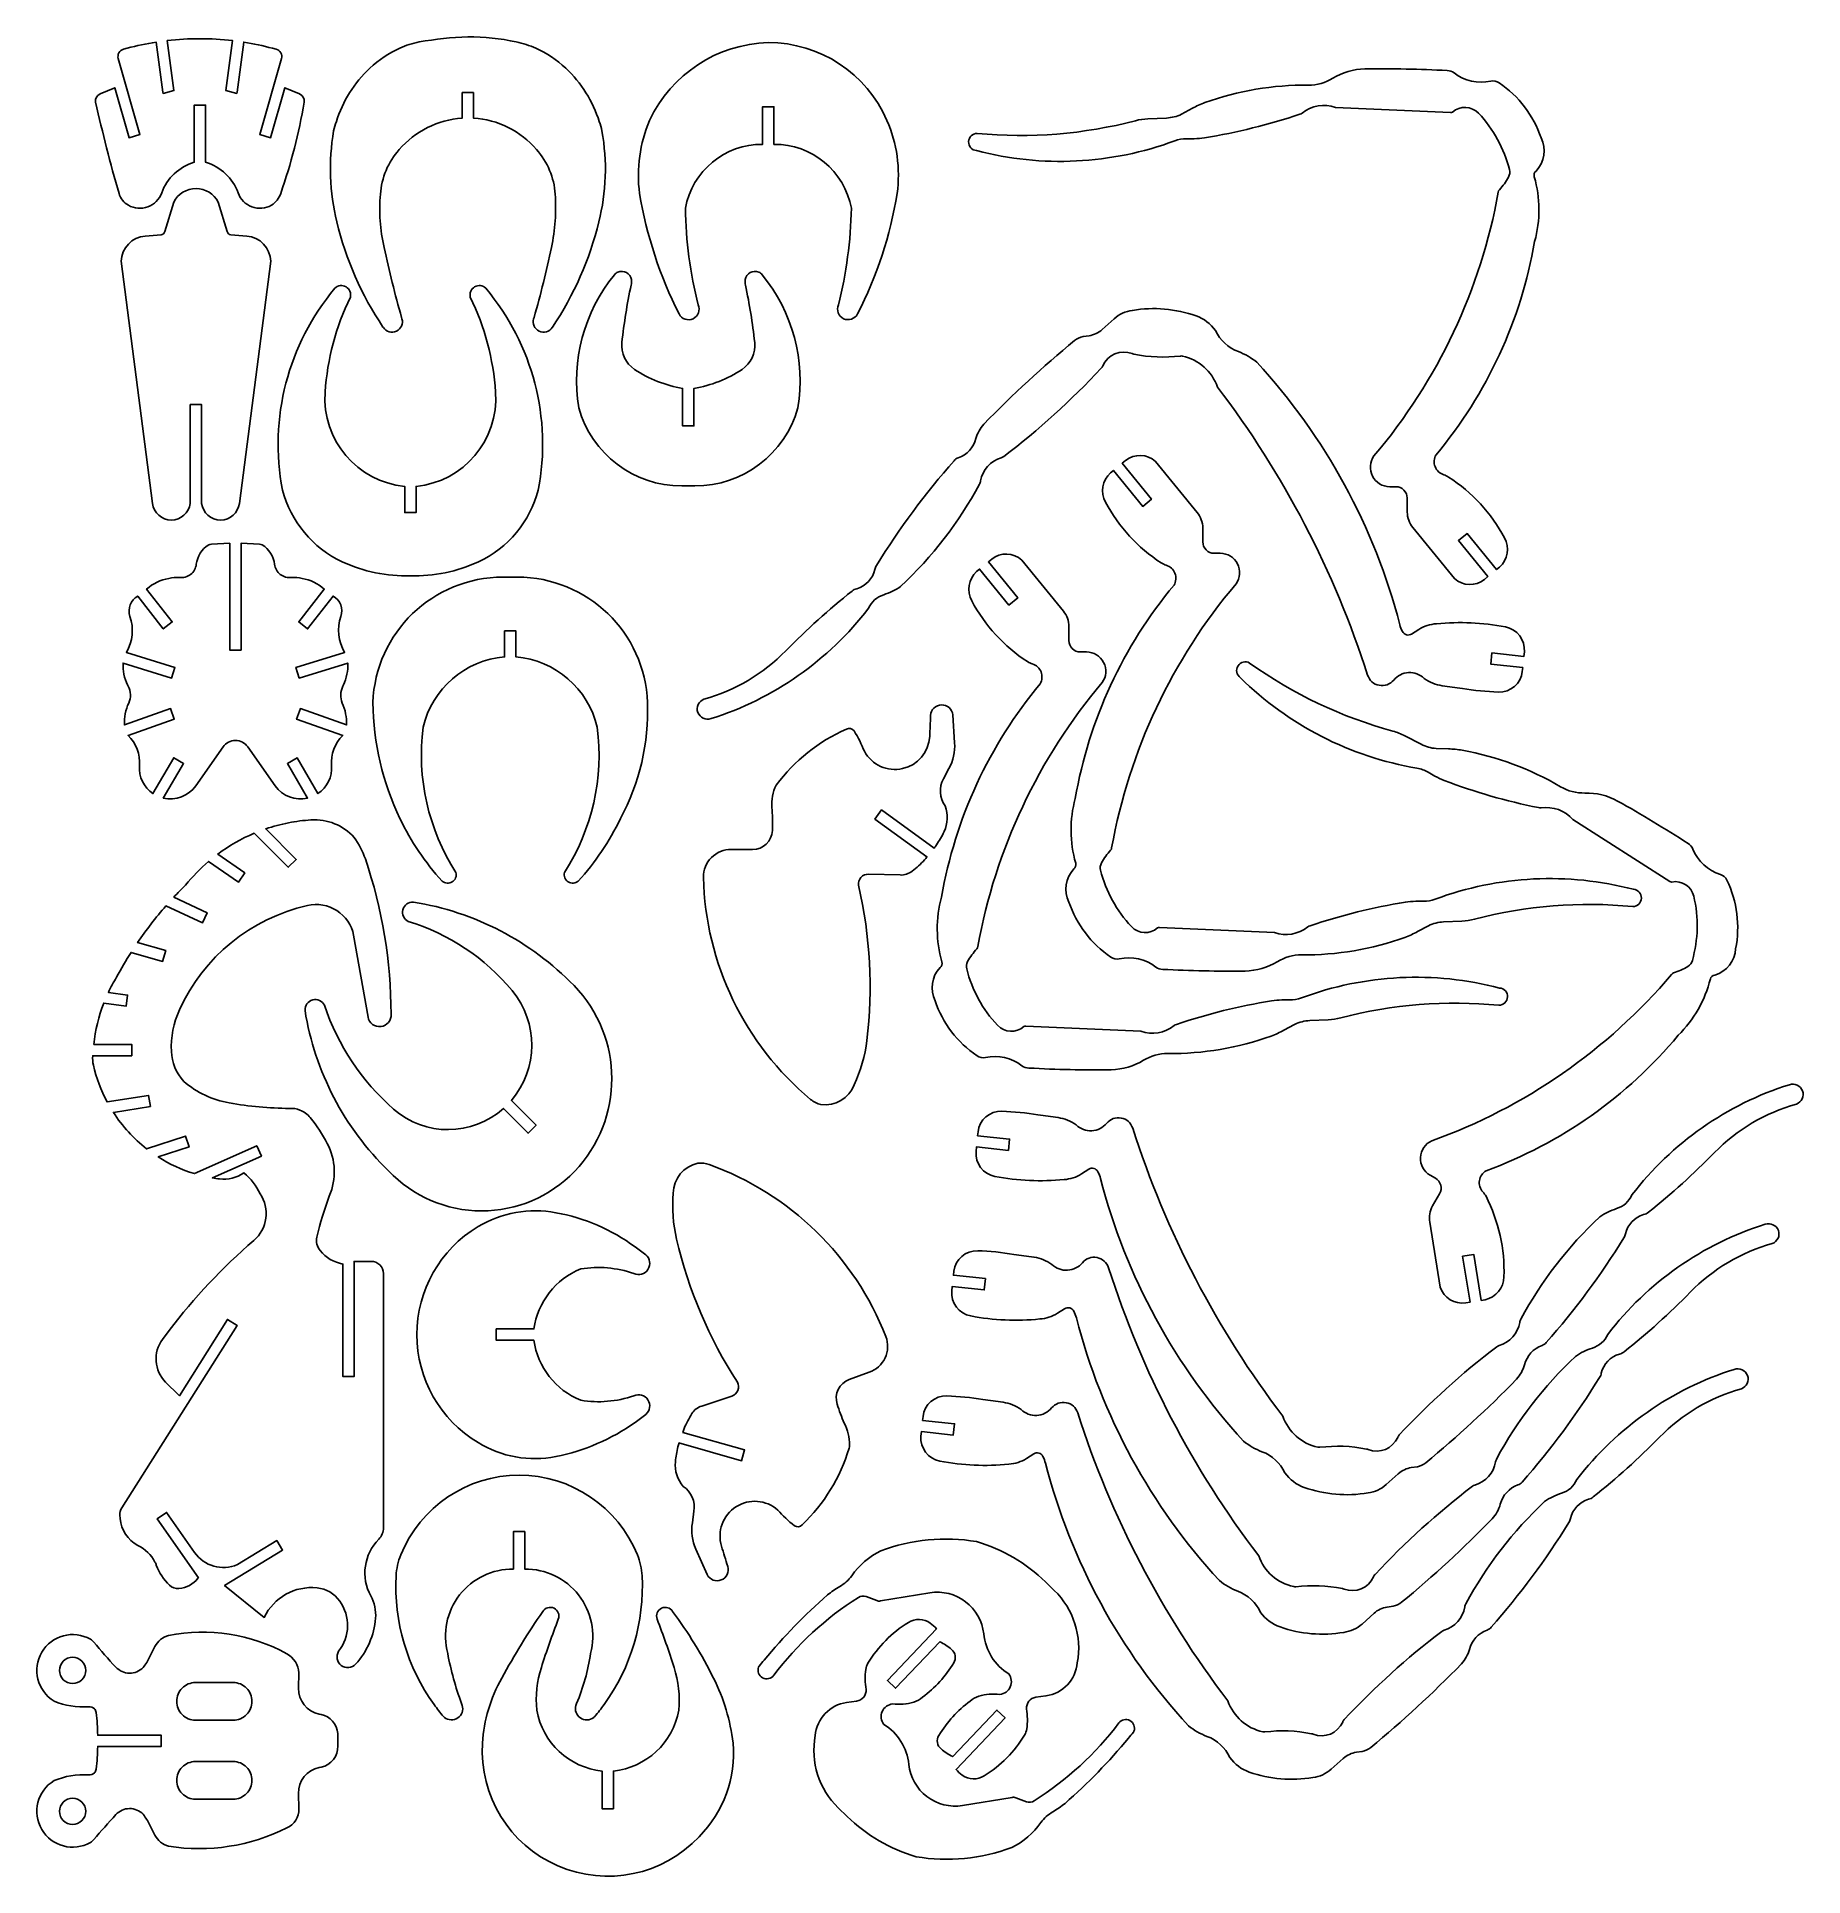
# Model space of a CAD drawing. Extents: x 0 to 237, y 0 to 247.
import ezdxf

# ---------------------------------------------------------------- set-up
doc = ezdxf.new("R2010")
doc.units = 0
doc.layers.add('130_VU3', color=1, linetype='CONTINUOUS')

msp = doc.modelspace()

# ---------------------------------------------------------------- linework, layer by layer
at = {"layer": '130_VU3'}
for points in [[(32.1, 244.91), (31.6, 245.05, 0.026224), (27.74, 245.87), (26.84, 239.18), (26.8, 239), (25.34, 239.38), (26.24, 246.08, 0.05843), (17.48, 246.08), (18.38, 239.38), (16.92, 239), (16.88, 239.18), (15.98, 245.87, 0.028284), (12.12, 245.05), (11.62, 244.91, 0.417901), (10.92, 243.66), (13.83, 233.48), (12.38, 233.06), (10.46, 239.75), (8.49, 238.92, 0.348187), (7.89, 237.82, 0.015215), (11.02, 225.59, 0.195817), (12.27, 224, 0.221271), (14.89, 223.79, 0.221271), (16.74, 225.66, -0.24059), (21.1, 229.76), (21.1, 237.44), (22.62, 237.44), (22.62, 229.76, -0.24059), (26.98, 225.66, 0.221271), (28.83, 223.79, 0.221271), (31.46, 224, 0.169133), (32.7, 225.59, 0.04106), (35.84, 237.82, 0.348186), (35.23, 238.92), (33.26, 239.75), (31.34, 233.06), (29.89, 233.48), (32.8, 243.66, 0.419729), (32.1, 244.91)], [(46.56, 218.34, -0.078434), (46.06, 225.49, -0.162362), (48.55, 231.46, -0.196318), (57.02, 235.7), (57.02, 239.11), (58.53, 239.11), (58.53, 235.7, -0.202484), (66.99, 231.46, -0.166464), (69.49, 225.49, -0.068457), (68.98, 218.34, -0.018994), (66.65, 208.97), (66.59, 208.78, 0.369768), (67.34, 207.13, 0.369768), (69.1, 207.62), (69.14, 207.68, 0.087489), (75.33, 221.77, 0.107635), (75.75, 233.96, 0.051832), (75.39, 235.21, 0.131653), (70.89, 242.39, 0.080315), (66.89, 245.07, 0.04869), (64.27, 245.89, 0.056656), (57.77, 246.59, 0.03667), (51.27, 245.89, 0.062307), (48.65, 245.07, 0.080315), (44.65, 242.39, 0.131652), (40.15, 235.21, 0.05637), (39.79, 233.96, 0.10306), (40.21, 221.77, 0.087945), (46.4, 207.68), (46.45, 207.62, 0.369768), (48.2, 207.13, 0.369768), (48.95, 208.78), (48.9, 208.97, -0.018632), (46.56, 218.34)], [(11.31, 216.5), (15.51, 184.04, 0.376989), (18.04, 181.81, 0.376989), (20.58, 184.04), (20.58, 197.28), (22.09, 197.28), (22.09, 184.04, 0.376989), (24.63, 181.81, 0.376989), (27.16, 184.04), (31.36, 216.5, 0.378765), (28.14, 219.88), (26.02, 220.06, -0.307009), (25.52, 220.47), (24.32, 224.4, 0.282952), (21.34, 226.24, 0.282952), (18.35, 224.4), (17.15, 220.47, -0.307009), (16.65, 220.06), (14.53, 219.88, 0.378765), (11.31, 216.5)], [(32.93, 185.83, 0.222993), (40.95, 176.21, 0.117149), (50.07, 174.34, 0.117149), (59.19, 176.21, 0.222993), (67.22, 185.83, 0.225581), (60.19, 212.87, 0.340133), (58.69, 213.07, 0.340133), (58.11, 211.68, -0.095945), (61.5, 198.95, -0.405515), (50.83, 186.32), (50.83, 182.81), (49.32, 182.81), (49.32, 186.32, -0.405515), (38.64, 198.95, -0.095945), (42.03, 211.68, 0.340134), (41.45, 213.07, 0.340134), (39.95, 212.87, 0.225581), (32.93, 185.83), (32.93, 185.83)], [(12.15, 159.7), (12.23, 159.54, -0.238612), (12.32, 157.27, 0.116044), (11.74, 154.35), (17.93, 156.52), (18.43, 155.09), (12.24, 152.93, -0.221695), (13.76, 148.89, 0.26891), (15.57, 145.13), (18.36, 149.93), (19.67, 149.16), (16.96, 144.52, 0.305474), (21.3, 146.18), (24.98, 151.4, -0.244078), (26.63, 152.26, -0.244078), (28.28, 151.4), (31.95, 146.18, 0.305474), (36.3, 144.52), (33.59, 149.16), (34.9, 149.93), (37.69, 145.13, 0.26891), (39.5, 148.89, -0.221695), (41.02, 152.93), (34.83, 155.09), (35.33, 156.52), (41.52, 154.35, 0.116044), (40.94, 157.27, -0.217461), (41.03, 159.54), (41.11, 159.7, 0.116166), (41.69, 162.62), (35.19, 160.61), (34.74, 162.05), (41.25, 164.06, -0.218293), (40.76, 168.88, 0.36397), (39.72, 171.6), (36.3, 167.22), (35.11, 168.15), (38.54, 172.55, 0.131652), (35.56, 173.99, 0.053166), (34.14, 174.11, -0.417655), (31.87, 175.87, 0.230038), (30.22, 178.47, 0.120328), (29.86, 178.57), (27.39, 178.69), (27.39, 164.37), (25.87, 164.37), (25.87, 178.69), (23.4, 178.57, 0.132927), (23.04, 178.47, 0.228719), (21.38, 175.87, -0.417655), (19.12, 174.11, 0.053166), (17.7, 173.99, 0.131652), (14.72, 172.55), (18.15, 168.15), (16.96, 167.22), (13.54, 171.6, 0.36397), (12.49, 168.88, -0.218293), (12.01, 164.06), (18.51, 162.05), (18.07, 160.61), (11.56, 162.62, 0.116166), (12.15, 159.7)], [(132.99, 108.34, 0.017626), (144.02, 108.12, 0.134769), (148.34, 109.38, -0.140659), (151.6, 110.28, 0.088167), (165.46, 112.63, 0.033155), (167.15, 113.4), (168.6, 114.18, -0.102708), (170.63, 114.7), (173.1, 114.81, 0.053191), (174.77, 115.06, -0.088462), (195.98, 116.76, 0.402178), (197.14, 117.87, 0.402178), (196.08, 119.07, 0.154107), (169.51, 117.75, -0.089085), (167.92, 117.47), (166.89, 117.47, 0.036288), (165.52, 117.35, 0.041213), (152.75, 114.19, 0.134127), (152.44, 114.05, -0.260122), (147.97, 113.27), (132.57, 113.97, 0.199029), (132.3, 113.89, -0.404281), (128.78, 114.07, -0.127834), (124.65, 121.62, -0.18807), (124.77, 122.61, -0.063757), (126, 124.32, 0.176326), (126.14, 124.63, -0.131652), (142.81, 160.01, 0.281012), (143, 162.71, 0.281012), (140.69, 164.12), (139.87, 164.12, -0.414214), (138.35, 165.64), (138.35, 167.53, 0.168823), (137.6, 169.6), (132.03, 176.44, 0.369924), (128, 176.55), (127.55, 176.18), (131.48, 171.36), (130.31, 170.4), (126.38, 175.23), (125.97, 174.89, 0.341359), (125.31, 170.98, 0.126573), (132.8, 162.82, 0.06705), (133.44, 162.52, -0.228346), (134.61, 161.44, -0.228346), (134.49, 159.85, 0.131652), (121.27, 131.25, 0.137726), (121.32, 122.56, -0.304325), (121.08, 121.81, 0.315299), (120.41, 117.36, 0.163691), (126.03, 109.99, 0.218618), (127.16, 109.75, -0.223067), (132.05, 108.65, 0.169472), (132.99, 108.34)], [(45.05, 157.33, 0.109518), (48.68, 141.78, 0.072869), (54.33, 133.4, 0.329761), (55.68, 133.29, 0.329761), (56.18, 134.56, -0.176327), (51.78, 154.03, -0.324425), (62.7, 163.46), (62.7, 166.94), (64.21, 166.94), (64.21, 163.46, -0.324425), (75.13, 154.03, -0.176327), (70.73, 134.56, 0.32976), (71.23, 133.29, 0.32976), (72.58, 133.4, 0.072869), (78.23, 141.78, 0.133274), (81.86, 157.33, 0.40378), (64.42, 174.15), (62.49, 174.15, 0.40378), (45.05, 157.33), (45.05, 157.33)], [(119.68, 152.78, -0.335815), (116.05, 148.48, -0.335815), (110.93, 150.8, 0.043661), (109.56, 153.54, 0.375793), (108.52, 153.78, 0.129154), (99.12, 146.28, 0.079599), (98.91, 145.91, 0.12106), (98.57, 142.89, -0.026692), (98.6, 140.19, -0.401862), (95.93, 137.63), (93.1, 137.63, 0.204914), (90.43, 136.56, 0.204914), (89.36, 133.9, 0.216507), (103.72, 104.14, 0.113714), (105.08, 103.45, 0.356342), (109.56, 106.09, 0.078919), (111.26, 112.03, 0.087489), (110.14, 132.84, -0.219462), (110.47, 133.9, -0.219462), (111.49, 134.33), (115.73, 134.22, 0.179527), (117.33, 134.72, 0.037976), (119, 136.24, 0.06603), (119.31, 136.67), (112.34, 141.71), (113.23, 142.94), (120.29, 137.83, 0.021132), (120.6, 138.26, 0.034343), (121.61, 140.03, 0.204163), (121.76, 143.48, -0.286911), (121.53, 147.12), (122.27, 148.48, 0.141433), (123.03, 151.96), (122.78, 155.7, 0.390263), (121.26, 157.02, 0.394844), (119.81, 155.61, -0.001984), (119.68, 152.78)], [(16.86, 71.97, 0.37208), (17.26, 66.24), (19.02, 64.47), (19.11, 64.42), (25.56, 74.65), (26.84, 73.84), (11.4, 49.38, 0.161943), (11.15, 48.39), (11.19, 47.96, 0.258337), (13.54, 44.34, -0.157487), (15.84, 42.11, -0.031595), (16.02, 41.69, 0.11093), (17.79, 39, 0.219588), (19.06, 38.56, 0.205618), (21.59, 39.94), (21.67, 40), (16.15, 47.91), (17.39, 48.78), (21.14, 43.41, 0.357207), (26.9, 41.78), (32.16, 45), (32.95, 43.71), (25.18, 38.95), (30.48, 34.69, -0.31592), (37.57, 38.66, -0.216408), (40.61, 36.89, -0.331364), (40.46, 30.15, 0.387755), (40.8, 28.26, 0.387755), (42.73, 28.43, 0.167114), (45.41, 34.58, 0.14592), (44.77, 37.57, -0.331281), (45.84, 45.19, 0.197516), (46.46, 46.7), (46.46, 80.78, 0.414214), (44.82, 82.42), (42.54, 82.42), (42.54, 66.97), (41.03, 66.97), (41.03, 82.07, -0.179352), (37.98, 83.86, -0.23184), (37.55, 85.69, -0.034217), (39.21, 91.18, 0.226197), (38.94, 98.23, 0.049145), (36.66, 101.69, 0.128415), (35.27, 102.71, 0.118189), (33.86, 102.92, -0.040313), (25.8, 103.67, -0.1345), (19.7, 106.54, -0.176327), (18.04, 110.57, -0.117883), (19.12, 116.15, -0.233896), (36.28, 130.13, -0.201788), (40.22, 129.44, -0.201788), (42.47, 126.14), (44.4, 115.18, 0.399795), (46.13, 113.9, 0.399795), (47.49, 115.56, 0.081387), (44.04, 136.37, 0.076698), (42.54, 139.25, 0.231179), (36.75, 141.61, 0.031143), (33.75, 141.22, 0.033835), (30.69, 140.4), (34.77, 136.32), (33.7, 135.25), (29.14, 139.81, 0.060163), (24.26, 137.03), (27.88, 134.49), (27.02, 133.25), (23.03, 136.04, 0.047456), (19.94, 132.86, 0.011064), (18.37, 131.25), (22.83, 129.17), (22.19, 127.8), (17.31, 130.08, 0.03064), (13.51, 125.16), (17.28, 124.08), (16.86, 122.63), (12.64, 123.84, 0.018994), (10.7, 120.51, 0.027959), (9.59, 118.48), (12.17, 118.12), (11.96, 116.62), (8.97, 117.04, 0.0692), (7.66, 111.51), (12.73, 111.51), (12.73, 109.99), (7.49, 109.99, 0.074214), (7.59, 108.72, 0.066472), (9.43, 103.8), (14.99, 104.68), (15.23, 103.19), (10.26, 102.4, 0.084062), (14.72, 97.51), (19.95, 99.21), (20.42, 97.77), (16.28, 96.42, 0.067475), (21.12, 94.19), (29.49, 97.92), (30.1, 96.53), (23.54, 93.61, 0.012152), (24.49, 93.47, 0.184601), (27.76, 94.28, -0.118498), (29.92, 91.5, -0.38294), (29.08, 85.21, 0.054367), (17.75, 73.15), (16.86, 71.97)], [(35.95, 116.07, 0.161701), (47.16, 94.54, 0.204711), (59.6, 89.19, 0.204711), (72.07, 94.48, 0.404026), (72.01, 119.39, 0.161701), (50.48, 130.59, 0.358234), (49.07, 129.57, 0.358234), (49.8, 127.99, -0.146363), (63.7, 118.73, -0.36397), (63.62, 104), (66.93, 100.68), (65.86, 99.61), (62.55, 102.93, -0.380401), (47.82, 102.84, -0.131652), (38.55, 116.75, 0.358234), (36.98, 117.48, 0.358234), (35.95, 116.07), (35.95, 116.07)], [(146.9, 100.27, 0.273764), (145.35, 101.64, 0.273764), (143.41, 100.95, -0.207799), (141.41, 99.94, -0.207799), (139.31, 100.71, 0.12059), (136.9, 101.7, 0.009784), (134.2, 102.05, 0.037307), (129.36, 102.54, 0.395739), (126.17, 99.79), (126.11, 99.26), (130.39, 98.81), (130.23, 97.3), (125.95, 97.76), (125.89, 97.17, 0.385754), (128.43, 93.81, 0.07142), (137.69, 93.39, 0.125182), (140.04, 94.16), (141.01, 94.78, -0.211355), (141.7, 94.88, -0.211355), (142.24, 94.44, -0.053946), (142.58, 93.54, 0.123631), (161.75, 58.33, 0.083405), (164.22, 56.91, -0.198146), (167.29, 54.07, 0.150427), (169.89, 52.11, 0.126897), (178.44, 51.39, 0.151148), (180.88, 52.5), (182.49, 53.95, -0.149472), (184.24, 54.78), (185.05, 54.89, 0.118986), (186.18, 55.42, 0.026898), (198.34, 66.63, 0.111178), (199.42, 68.56, -0.25164), (201.77, 71.15, 0.125472), (202.33, 71.53, 0.042086), (212.72, 85.57, 0.131652), (212.94, 86.13, -0.264718), (215.37, 88.7, 0.131653), (216.01, 89.01, 0.031512), (224.87, 97, -0.131652), (235.86, 103.51, 0.414214), (236.68, 105.28, 0.389149), (234.91, 106.11, 0.153915), (213.81, 91.33, -0.21594), (211.76, 89.5, 0.075548), (209.49, 88.39, 0.079712), (198.92, 74.69, 0.043661), (198.77, 74.25, -0.289789), (196, 71.14, 0.131652), (195.68, 70.97, 0.042678), (182.62, 59.15, 0.131652), (182.42, 58.83, -0.399625), (178.47, 57.19, 0.039573), (178.24, 57.26, 0.080143), (171.99, 57.5, -0.083421), (171.71, 57.52, -0.261449), (167.02, 61.66, -0.085425), (146.9, 100.27)], [(91.78, 44.24, -0.335815), (93.71, 49.52, -0.335815), (99.32, 49.09, 0.043661), (101.54, 46.98, 0.375793), (102.6, 47.11, 0.129154), (108.87, 57.37, 0.079599), (108.94, 57.79, 0.12106), (108.23, 60.75, -0.026692), (107.28, 63.28, -0.401862), (108.91, 66.6), (111.57, 67.57, 0.204914), (113.71, 69.48, 0.204914), (113.8, 72.35, 0.216507), (90.14, 95.4, 0.113714), (88.62, 95.58, 0.356342), (85.32, 91.57, 0.078919), (85.75, 85.41, 0.087489), (93.92, 66.23, -0.219462), (93.97, 65.13, -0.219462), (93.16, 64.37), (89.14, 63.03, 0.179527), (87.81, 62.01, 0.037976), (86.76, 60.02, 0.06603), (86.61, 59.5), (94.88, 57.14), (94.47, 55.69), (86.08, 58.08, 0.021132), (85.94, 57.57, 0.034343), (85.6, 55.56, 0.204163), (86.64, 52.26, -0.286911), (88.09, 48.92), (87.87, 47.39, 0.141433), (88.34, 43.86), (89.86, 40.43, 0.390265), (91.74, 39.71, 0.394842), (92.62, 41.53, -0.001984), (91.78, 44.24)], [(59.15, 58.13, 0.188867), (69.59, 56.26, 0.106043), (80.19, 60.84, 0.00687), (81.63, 61.9, 0.37432), (81.92, 63.86, 0.37432), (80.02, 64.41, -0.124888), (72.91, 63.8, -0.267407), (66.63, 71.85), (61.59, 71.85), (61.59, 73.36), (66.63, 73.36, -0.267407), (72.91, 81.41, -0.124888), (80.02, 80.8, 0.37432), (81.92, 81.35, 0.37432), (81.63, 83.31, 0.00687), (80.19, 84.37, 0.113503), (69.59, 88.95, 0.182811), (59.15, 87.08, 0.264005), (50.94, 72.6, 0.264005), (59.15, 58.13)], [(143.66, 81.57, 0.273764), (142.11, 82.94, 0.273764), (140.16, 82.25, -0.207799), (138.17, 81.24, -0.207799), (136.07, 82.01, 0.12059), (133.66, 83, 0.009784), (130.96, 83.35, 0.037308), (126.12, 83.84, 0.395739), (122.93, 81.09), (122.87, 80.57), (127.15, 80.11), (126.99, 78.6), (122.71, 79.06), (122.65, 78.48, 0.385754), (125.19, 75.11, 0.07142), (134.44, 74.7, 0.125182), (136.8, 75.46), (137.77, 76.08, -0.211355), (138.46, 76.18, -0.211355), (139, 75.74, -0.053946), (139.34, 74.84, 0.123631), (158.51, 39.64, 0.083405), (160.98, 38.21, -0.198146), (164.04, 35.37, 0.150427), (166.65, 33.41, 0.126896), (175.19, 32.69, 0.151148), (177.64, 33.81), (179.25, 35.25, -0.149472), (181, 36.08), (181.8, 36.2, 0.118986), (182.94, 36.72, 0.026898), (195.09, 47.93, 0.111178), (196.17, 49.87, -0.25164), (198.53, 52.45, 0.125472), (199.09, 52.83, 0.042086), (209.48, 66.87, 0.131652), (209.69, 67.44, -0.264718), (212.13, 70, 0.131653), (212.77, 70.31, 0.031512), (221.63, 78.3, -0.131652), (232.61, 84.81, 0.414214), (233.44, 86.58, 0.389149), (231.67, 87.41, 0.153915), (210.56, 72.63, -0.21594), (208.52, 70.8, 0.075548), (206.25, 69.69, 0.079712), (195.68, 55.99, 0.043661), (195.53, 55.55, -0.289789), (192.76, 52.44, 0.131652), (192.44, 52.28, 0.042678), (179.38, 40.45, 0.131652), (179.17, 40.13, -0.399625), (175.23, 38.49, 0.039573), (175, 38.56, 0.080143), (168.75, 38.8, -0.083421), (168.47, 38.82, -0.261449), (163.78, 42.96, -0.085425), (143.66, 81.57)], [(139.52, 62.11, 0.273764), (137.98, 63.48, 0.273764), (136.03, 62.79, -0.207799), (134.03, 61.78, -0.207799), (131.93, 62.55, 0.12059), (129.52, 63.54, 0.009784), (126.82, 63.89, 0.037307), (121.99, 64.38, 0.395739), (118.79, 61.63), (118.74, 61.1), (123.01, 60.65), (122.85, 59.14), (118.57, 59.6), (118.51, 59.01, 0.385754), (121.05, 55.65, 0.07142), (130.31, 55.23, 0.125182), (132.66, 56), (133.64, 56.62, -0.211355), (134.32, 56.72, -0.211355), (134.86, 56.28, -0.053946), (135.2, 55.38, 0.123631), (154.37, 20.17, 0.083405), (156.85, 18.75, -0.198146), (159.91, 15.91, 0.150427), (162.52, 13.95, 0.126897), (171.06, 13.23, 0.151148), (173.5, 14.34), (175.12, 15.79, -0.149472), (176.87, 16.62), (177.67, 16.73, 0.118986), (178.81, 17.26, 0.026898), (190.96, 28.47, 0.111178), (192.04, 30.4, -0.25164), (194.4, 32.99, 0.125472), (194.95, 33.37, 0.042086), (205.34, 47.41, 0.131652), (205.56, 47.97, -0.264718), (207.99, 50.54, 0.131652), (208.63, 50.85, 0.031512), (217.49, 58.84, -0.131652), (228.48, 65.35, 0.414214), (229.31, 67.12, 0.389149), (227.53, 67.95, 0.153915), (206.43, 53.17, -0.21594), (204.38, 51.34, 0.075548), (202.11, 50.23, 0.079712), (191.55, 36.53, 0.043661), (191.39, 36.09, -0.289789), (188.62, 32.98, 0.131652), (188.31, 32.81, 0.042678), (175.25, 20.99, 0.131652), (175.04, 20.67, -0.399625), (171.1, 19.03, 0.039573), (170.86, 19.1, 0.080143), (164.62, 19.34, -0.083421), (164.34, 19.36, -0.261449), (159.65, 23.5, -0.085425), (139.52, 62.11)], [(69.9, 34.47, 0.390445), (69.33, 35.93, 0.390445), (67.83, 35.48, 0.02872), (62.34, 26.56, 0.115218), (59.73, 17.85, 0.315906), (69.85, 1.38, 0.315906), (88.78, 5.3, 0.220221), (93.32, 17.85, 0.087241), (90.71, 26.56, 0.043661), (85.23, 35.48, 0.390444), (83.73, 35.93, 0.38736), (83.15, 34.47, -0.014297), (85.42, 27.98, -0.099859), (86.05, 22.25, -0.333264), (77.28, 14.09), (77.28, 9.04), (75.77, 9.04), (75.77, 14.09, -0.333264), (67.01, 22.25, -0.099859), (67.63, 27.98, -0.014297), (69.9, 34.47)], [(7.63, 4.9, -0.009721), (10.6, 8.26, -0.206564), (12.42, 9.07, -0.206564), (14.25, 8.3, -0.04399), (15.12, 6.92), (15.84, 5.51, 0.211319), (17.66, 4.02, 0.156302), (33.52, 6.47, 0.30073), (35.13, 9.04), (35.09, 11.08, -0.373191), (37.87, 14.58), (38.1, 14.62, 0.377724), (40.33, 17.47), (40.33, 19.14, 0.344698), (38.1, 21.67), (37.87, 21.71, -0.361526), (35.09, 25.21), (35.13, 27.25, 0.258459), (33.52, 29.82, 0.176327), (17.66, 32.27, 0.211319), (15.84, 30.78), (15.12, 29.37, -0.065544), (14.25, 27.99, -0.206564), (12.42, 27.22, -0.206564), (10.6, 28.03, -0.019783), (7.63, 31.39, 0.0916), (7.19, 31.76, 0.410956), (0.66, 30.03, 0.410956), (2.32, 23.48, 0.119798), (6.93, 22.71, -0.193858), (7.75, 22.45, -0.1333), (7.96, 21.93, -0.022773), (8.17, 18.9), (16.68, 18.9), (16.68, 17.39), (8.17, 17.39, -0.022773), (7.96, 14.36, -0.133301), (7.75, 13.84, -0.193858), (6.93, 13.58, 0.119798), (2.32, 12.81, 0.410956), (0.66, 6.26, 0.410956), (7.19, 4.53, 0.0916), (7.63, 4.9)], [(108.6, 8.02, 0.120806), (117.85, 2.61, 0.131652), (130.68, 3.85, 0.131653), (134.57, 7.2, -0.092188), (136.19, 8.64, 0.028209), (137.83, 9.76, 0.038561), (146.32, 18.49, 0.006319), (146.98, 19.3, 0.091635), (147.06, 19.44, 0.370705), (146.52, 20.86, 0.370705), (145.03, 20.54, -0.090313), (133.69, 10.1, -0.233674), (132.65, 9.99), (131.24, 10.52, 0.12994), (130.72, 10.57), (124.1, 9.48, -0.206336), (119.31, 10.68, -0.206336), (116.89, 14.99, 0.230423), (113.53, 20.36, -0.272423), (113.32, 22.08, -0.272423), (114.72, 23.1, 0.108366), (117.54, 23.34, 0.099476), (118.72, 23.99, 0.093429), (122.91, 28.59, 0.375149), (122.6, 30.41, 0.053014), (121.05, 31.44), (115.12, 25.2), (114.02, 26.24), (120.59, 33.15, 0.062766), (119.76, 33.93, 0.305603), (116.82, 34.02, 0.120117), (111.41, 28.54, 0.10123), (111.12, 27.72, 0.074436), (111.16, 25.05, -0.392353), (109.89, 23.48), (108.55, 23.29, 0.347149), (104.34, 18.86, 0.251467), (107.43, 9.16), (108.6, 8.02)], [(4.8, 29.35, -0.414214), (6.57, 27.59, -0.414214), (4.8, 25.83, -0.414214), (3.04, 27.59, -0.414214), (4.8, 29.35)], [(21.27, 20.92), (26.32, 20.92, 0.414214), (28.84, 23.44, 0.414214), (26.32, 25.96), (21.27, 25.96, 0.414214), (18.75, 23.44, 0.414214), (21.27, 20.92)], [(26.32, 10.33, 0.414214), (28.84, 12.85, 0.414214), (26.32, 15.37), (21.27, 15.37, 0.414214), (18.75, 12.85, 0.414214), (21.27, 10.33), (26.32, 10.33)], [(4.8, 10.46, -0.414214), (6.57, 8.7, -0.414214), (4.8, 6.93, -0.414214), (3.04, 8.7, -0.414214), (4.8, 10.46)]]:
    msp.add_lwpolyline(points, format="xyb", close=True, dxfattribs=at)
for points in [[(86.93, 223.61, -0.36397), (97.29, 232.17), (97.29, 237.21), (98.81, 237.21), (98.81, 232.17, -0.36397), (109.18, 223.61, -0.057249), (107.45, 210.64, 0.406402), (108.14, 208.79, 0.382957), (110.01, 209.43, 0.077653), (115.32, 225.59, 0.136544), (113.96, 235.37, 0.298885), (98.05, 245.81, 0.283517), (82.14, 235.37, 0.132572), (80.79, 225.59, 0.075422), (86.09, 209.43, 0.406402), (87.96, 208.79, 0.406402), (88.65, 210.64, -0.057249), (86.93, 223.61)], [(178.02, 242.28, 0.134769), (173.7, 241.02, -0.140659), (170.44, 240.11, 0.088167), (156.58, 237.77, 0.033155), (154.89, 237), (153.44, 236.21, -0.102708), (151.41, 235.7), (148.94, 235.59, 0.053191), (147.27, 235.34, -0.088462), (126.06, 233.64, 0.402177), (124.9, 232.53, 0.402177), (125.96, 231.33, 0.154107), (152.53, 232.64, -0.089085), (154.12, 232.93), (155.15, 232.93, 0.036288), (156.52, 233.05, 0.041213), (169.29, 236.21, 0.134127), (169.6, 236.35, -0.260122), (174.07, 237.13), (189.47, 236.42, 0.199029), (189.74, 236.5, -0.404281), (193.26, 236.33, -0.127834), (197.39, 228.78, -0.18807), (197.27, 227.79, -0.063757), (196.04, 226.08, 0.176327), (195.9, 225.76, -0.131652), (179.23, 190.39, 0.281012), (179.04, 187.69, 0.281012), (181.35, 186.27), (182.17, 186.27, -0.414214), (183.69, 184.76), (183.69, 182.86, 0.168823), (184.44, 180.8), (190.01, 173.95, 0.369924), (194.04, 173.85), (194.49, 174.22), (190.56, 179.04), (191.73, 179.99), (195.66, 175.17), (196.07, 175.5, 0.341359), (196.73, 179.42, 0.126573), (189.24, 187.57, 0.06705), (188.6, 187.87, -0.228345), (187.43, 188.96, -0.228345), (187.55, 190.55, 0.131652), (200.77, 219.15, 0.137726), (200.72, 227.83, -0.304326), (200.96, 228.58, 0.315299), (201.63, 233.04, 0.163692), (196.01, 240.41, 0.218617), (194.88, 240.65, -0.223067), (189.99, 241.74, 0.169473), (189.05, 242.06, 0.017626), (178.02, 242.28)], [(79.66, 213.3, 0.06856), (79.72, 214.04, 0.219541), (79.03, 214.97, 0.219541), (77.88, 215.05, 0.096534), (77.43, 214.68, 0.216261), (72.64, 196.84, 0.336112), (86.45, 186.37), (88.2, 186.37, 0.336112), (102.02, 196.84, 0.216261), (97.22, 214.68, 0.096534), (96.77, 215.05, 0.219541), (95.62, 214.97, 0.219541), (94.94, 214.04, 0.06856), (94.99, 213.3, -0.025879), (96.23, 205.61, -0.279394), (94.54, 202, -0.10716), (88.08, 199.46), (88.08, 194.42), (86.57, 194.42), (86.57, 199.46, -0.10716), (80.12, 202, -0.279395), (78.43, 205.61, -0.025879), (79.66, 213.3)], [(122.95, 189.76, 0.042086), (112.56, 175.72, 0.131652), (112.35, 175.16, -0.264718), (109.91, 172.59, 0.131653), (109.27, 172.28, 0.031512), (100.41, 164.29, -0.131652), (89.43, 157.78, 0.414213), (88.6, 156.01, 0.389149), (90.37, 155.18, 0.153915), (111.48, 169.97, -0.215941), (113.52, 171.79, 0.075548), (115.79, 172.9, 0.079712), (126.36, 186.6, 0.043661), (126.51, 187.04, -0.289789), (129.28, 190.15, 0.131652), (129.6, 190.32, 0.042678), (142.66, 202.15, 0.131652), (142.87, 202.46, -0.399625), (146.81, 204.11, 0.039573), (147.04, 204.04, 0.080143), (153.29, 203.79, -0.083421), (153.57, 203.78, -0.261449), (158.26, 199.63, -0.085426), (178.38, 161.02, 0.273764), (179.93, 159.65, 0.273764), (181.88, 160.35, -0.207799), (183.87, 161.35, -0.207799), (185.97, 160.58, 0.12059), (188.38, 159.59, 0.009784), (191.08, 159.24, 0.037307), (195.92, 158.75, 0.39574), (199.11, 161.5), (199.17, 162.03), (194.89, 162.49), (195.05, 163.99), (199.33, 163.53), (199.39, 164.12, 0.385754), (196.85, 167.48, 0.07142), (187.6, 167.9, 0.125182), (185.24, 167.13), (184.27, 166.52, -0.211355), (183.58, 166.42, -0.211355), (183.04, 166.86, -0.053946), (182.7, 167.76, 0.123631), (163.53, 202.96, 0.083404), (161.06, 204.38, -0.198146), (158, 207.22, 0.150427), (155.39, 209.18, 0.126897), (146.85, 209.91, 0.151148), (144.4, 208.79), (142.79, 207.35, -0.149472), (141.04, 206.52), (140.24, 206.4, 0.118985), (139.1, 205.88, 0.026899), (126.95, 194.66, 0.111177), (125.87, 192.73, -0.25164), (123.51, 190.15, 0.131652), (122.95, 189.76)], [(150.92, 121.57, 0.017626), (161.95, 121.35, 0.134769), (166.28, 122.6, -0.140659), (169.54, 123.51, 0.088167), (183.39, 125.86, 0.033155), (185.08, 126.63), (186.54, 127.41, -0.102708), (188.57, 127.93), (191.03, 128.04, 0.053191), (192.71, 128.29, -0.088462), (213.92, 129.99, 0.402177), (215.08, 131.1, 0.402177), (214.01, 132.3, 0.154107), (187.44, 130.98, -0.089085), (185.86, 130.7), (184.83, 130.7, 0.036288), (183.45, 130.58, 0.041213), (170.69, 127.42, 0.134127), (170.37, 127.28, -0.260122), (165.9, 126.5), (150.5, 127.2, 0.199029), (150.24, 127.12, -0.404281), (146.72, 127.3, -0.127834), (142.58, 134.85, -0.18807), (142.71, 135.84, -0.063757), (143.94, 137.55, 0.176326), (144.07, 137.86, -0.131652), (160.74, 173.24, 0.281012), (160.94, 175.94, 0.281012), (158.63, 177.35), (157.81, 177.35, -0.414214), (156.29, 178.87), (156.29, 180.76, 0.168823), (155.54, 182.82), (149.96, 189.67, 0.369924), (145.94, 189.77), (145.49, 189.41), (149.41, 184.59), (148.24, 183.63), (144.32, 188.46), (143.91, 188.12, 0.341359), (143.25, 184.2, 0.126573), (150.73, 176.05, 0.06705), (151.38, 175.75, -0.228346), (152.55, 174.67, -0.228346), (152.43, 173.07, 0.131652), (139.2, 144.48, 0.137725), (139.25, 135.79, -0.304325), (139.01, 135.04, 0.315299), (138.35, 130.59, 0.163691), (143.96, 123.22, 0.218618), (145.09, 122.98, -0.223067), (149.99, 121.88, 0.169474), (150.92, 121.57)], [(211.89, 144.14, 0.134769), (207.51, 145.21, -0.140659), (204.24, 146.05, 0.088167), (191.06, 150.95, 0.033155), (189.21, 151.13), (187.56, 151.18, -0.102708), (185.55, 151.75), (183.36, 152.88, 0.053191), (181.78, 153.5, -0.088462), (162.56, 162.64, 0.402177), (161.01, 162.25, 0.402177), (161.32, 160.68, 0.154107), (185, 148.54, -0.089085), (186.51, 147.99), (187.4, 147.48, 0.036288), (188.65, 146.89, 0.041213), (201.29, 143.25, 0.134128), (201.63, 143.21, -0.260122), (205.89, 141.65), (218.88, 133.34, 0.199029), (219.15, 133.28, -0.404281), (222.1, 131.36, -0.127834), (221.91, 122.76, -0.18807), (221.31, 121.97, -0.063756), (219.39, 121.1, 0.176327), (219.12, 120.89, -0.131652), (186.99, 98.59, 0.281012), (185.47, 96.35, 0.281012), (186.77, 93.97), (187.48, 93.56, -0.414214), (188.03, 91.49), (187.08, 89.85, 0.168823), (186.7, 87.69), (188.11, 78.97, 0.369924), (191.54, 76.87), (192.11, 76.96), (191.12, 83.1), (192.62, 83.34), (193.61, 77.2), (194.13, 77.28, 0.341359), (196.66, 80.35, 0.126573), (194.25, 91.15, 0.06705), (193.84, 91.73, -0.228345), (193.37, 93.26, -0.228345), (194.27, 94.57, 0.131652), (220.02, 112.73, 0.137726), (224.32, 120.28, -0.304326), (224.91, 120.8, 0.315299), (227.71, 124.33, 0.163691), (226.53, 133.52, 0.218617), (225.67, 134.29, -0.223066), (221.98, 137.69, 0.169473), (221.33, 138.43, 0.017626), (211.89, 144.14)], [(53.26, 23, 0.02186), (54.5, 21.42, 0.055558), (54.64, 21.29, 0.327589), (56.43, 21.22, 0.327589), (57.03, 22.9, 0.006259), (56.94, 23.15, -0.043661), (55.08, 29.87, -0.235177), (56.67, 37.71, -0.235177), (63.89, 41.17), (63.89, 46.21), (65.4, 46.21), (65.4, 41.17, -0.235177), (72.62, 37.71, -0.235177), (74.22, 29.87, -0.065414), (72.35, 23.15, 0.027954), (72.26, 22.9, 0.327589), (72.86, 21.22, 0.347272), (74.65, 21.29, 0.037849), (74.79, 21.42, 0.02186), (76.04, 23, 0.171186), (81.13, 40.29, 0.083445), (80.51, 43.07, 0.305296), (64.65, 53.76, 0.305296), (48.78, 43.07, 0.083875), (48.16, 40.29, 0.170746), (53.26, 23)], [(105.98, 37.71, 0.038561), (97.49, 28.98, 0.00632), (96.83, 28.17, 0.091634), (96.75, 28.03, 0.370705), (97.29, 26.61, 0.370705), (98.78, 26.93, -0.090312), (110.12, 37.37, -0.233675), (111.16, 37.48), (112.58, 36.95, 0.12994), (113.1, 36.9), (119.71, 37.99, -0.206336), (124.5, 36.79, -0.206336), (126.92, 32.48, 0.230423), (130.28, 27.11, -0.272423), (130.49, 25.39, -0.272423), (129.09, 24.37, 0.108366), (126.27, 24.13, 0.099476), (125.09, 23.48, 0.09343), (120.91, 18.88, 0.375149), (121.21, 17.06, 0.053014), (122.77, 16.03), (128.7, 22.27), (129.79, 21.23), (123.22, 14.32, 0.062766), (124.05, 13.54, 0.305603), (126.99, 13.45, 0.120117), (132.4, 18.93, 0.10123), (132.69, 19.75, 0.074436), (132.66, 22.43, -0.392353), (133.92, 23.99), (135.26, 24.18, 0.347149), (139.47, 28.61, 0.251467), (136.38, 38.32), (135.22, 39.45, 0.120806), (125.97, 44.86, 0.131652), (113.13, 43.62, 0.131652), (109.24, 40.27, -0.092188), (107.62, 38.83, 0.028209), (105.98, 37.71)]]:
    msp.add_lwpolyline(points, format="xyb", dxfattribs=at)

doc.saveas('drawing.dxf')
